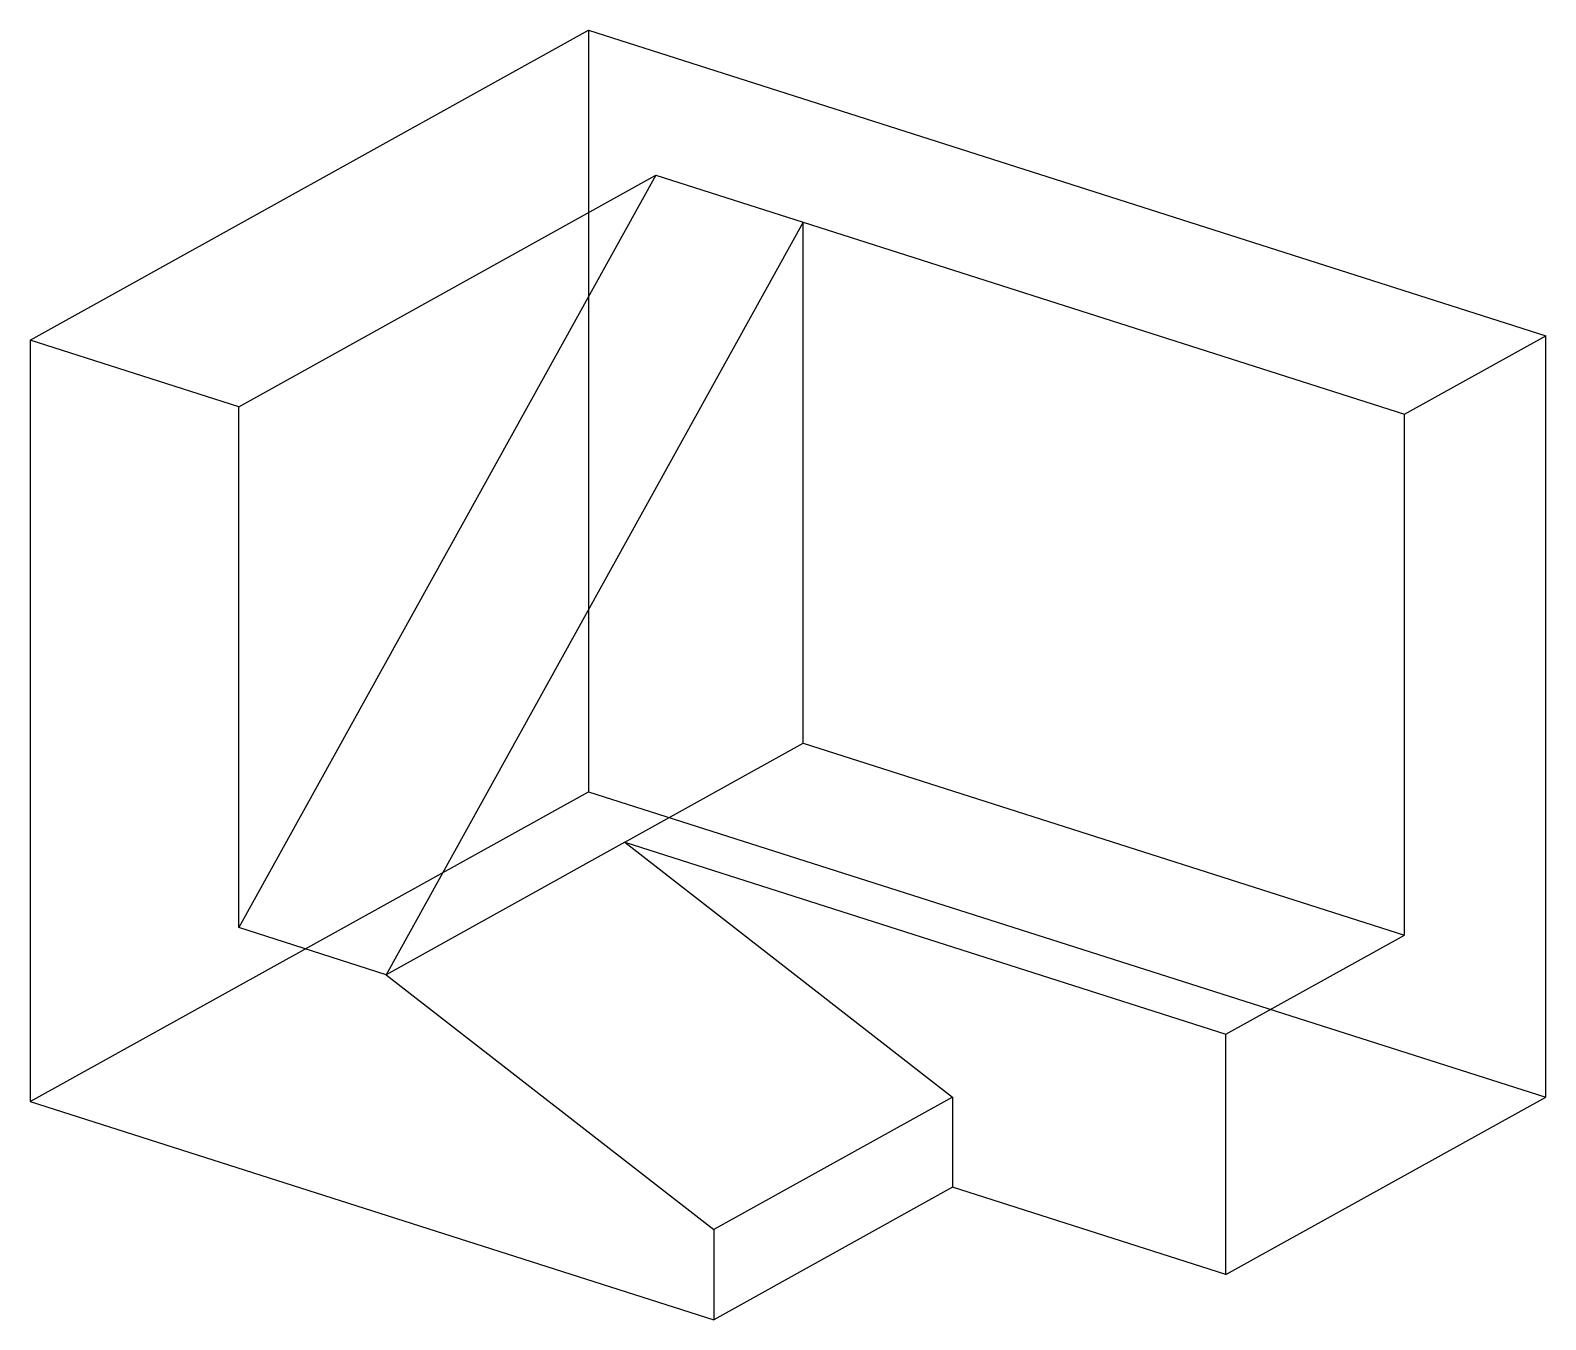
# Model space of a CAD drawing. Extents: x 32 to 218, y 96 to 255.
import ezdxf

# ---------------------------------------------------------------- set-up
doc = ezdxf.new("R2010")
doc.units = 0
doc.layers.get('0').update_dxf_attribs({"linetype": 'CONTINUOUS'})

msp = doc.modelspace()

# ---------------------------------------------------------------- linework, layer by layer
at = {"color": 7}
for p, q in [((31.902412, 216.619266), (100.615299, 254.766055)), ((100.615299, 254.766055), (100.615299, 161.033945)), ((100.615299, 254.766055), (218.408819, 217.16422)), ((57.569561, 208.425845), (108.89549, 236.920054)), ((108.89549, 236.920054), (57.569562, 144.294771)), ((108.89549, 236.920054), (127.028094, 231.131797)), ((127.028094, 231.131797), (75.702166, 138.506514)), ((127.028094, 167.000723), (127.028094, 231.131797)), ((127.028094, 231.131797), (201.021861, 207.51164)), ((31.902412, 216.619266), (31.902412, 122.887156)), ((57.569561, 208.425845), (31.902412, 216.619266)), ((201.021861, 207.51164), (218.408819, 217.16422)), ((218.408819, 123.43211), (218.408819, 217.16422)), ((57.569562, 144.294771), (57.569561, 208.425845)), ((201.021861, 143.380566), (201.021861, 207.51164)), ((105.063048, 154.806562), (127.028094, 167.000723)), ((127.028094, 167.000723), (201.021861, 143.380566)), ((31.902412, 122.887156), (100.615299, 161.033945)), ((100.615299, 161.033945), (218.408819, 123.43211)), ((105.063048, 154.806562), (75.702166, 138.506514)), ((105.063048, 154.806562), (179.056815, 131.186406)), ((105.063048, 154.806562), (145.395131, 123.442618)), ((75.702166, 138.506514), (57.569562, 144.294771)), ((179.056815, 131.186406), (201.021861, 143.380566)), ((75.702166, 138.506514), (116.03425, 107.14257)), ((179.056815, 101.585369), (179.056815, 131.186406)), ((145.395131, 123.442618), (116.03425, 107.14257)), ((145.395131, 123.442618), (145.395131, 112.330791)), ((179.056815, 101.585369), (218.408819, 123.43211)), ((31.902412, 122.887156), (116.03425, 96.030743)), ((145.395131, 112.330791), (116.03425, 96.030743)), ((179.056815, 101.585369), (145.395131, 112.330791)), ((116.03425, 107.14257), (116.03425, 96.030743))]:
    msp.add_line(p, q, dxfattribs=at)

doc.saveas('drawing.dxf')
